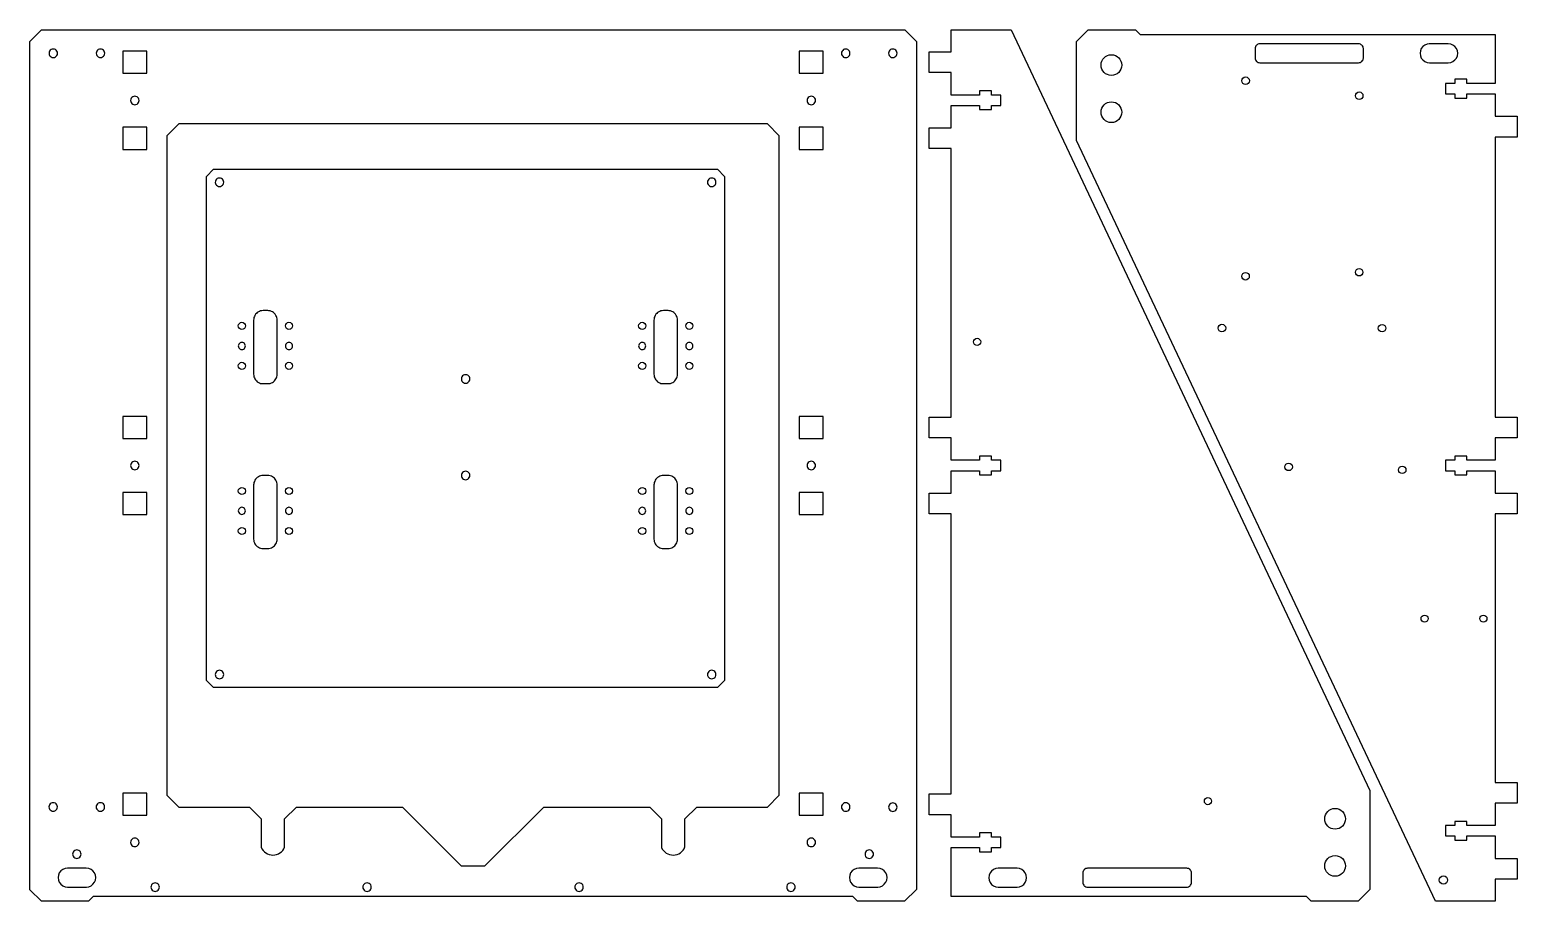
# Model space of a CAD drawing. Extents: x 0 to 632, y 0 to 370.
import ezdxf

# ---------------------------------------------------------------- set-up
doc = ezdxf.new("R2010")
doc.units = 0
doc.layers.get('0').update_dxf_attribs({"linetype": 'continuous'})

msp = doc.modelspace()

# ---------------------------------------------------------------- linework, layer by layer
at = {"color": 0}
for points in [[(371.534838, 369.999994), (376.499966, 365.000004), (376.499966, 5.000018), (371.499968, 0), (351.499969, 0), (349.49997, 1.999996), (27.000003, 1.999996), (25.000007, 0), (5.000019, 0), (0, 4.808248), (0, 365.000004), (4.965475, 369.999994)], [(8.445472, 360.913257), (8.265725, 360.479114), (8.204454, 360.013222), (8.265866, 359.547358), (8.445754, 359.113243), (8.731843, 358.740513), (9.104687, 358.454509), (9.538829, 358.274761), (10.004722, 358.213491), (10.470586, 358.274874), (10.904672, 358.454763), (11.277431, 358.740879), (11.563435, 359.113695), (11.743182, 359.547866), (11.804453, 360.01373), (11.743069, 360.479594), (11.563181, 360.913708), (11.277064, 361.286467), (10.90422, 361.572443), (10.470078, 361.752219), (10.004214, 361.813489), (9.538321, 361.752078), (9.104235, 361.572189), (8.731476, 361.286101)], [(29.122681, 361.572189), (28.749922, 361.286101), (28.463918, 360.913257), (28.28417, 360.479114), (28.2229, 360.013222), (28.284311, 359.547358), (28.464172, 359.113243), (28.750289, 358.740513), (29.123132, 358.454509), (29.557275, 358.274761), (30.023167, 358.213491), (30.489031, 358.274874), (30.923117, 358.454763), (31.295877, 358.740879), (31.581881, 359.113695), (31.761628, 359.547866), (31.822898, 360.01373), (31.761487, 360.479594), (31.581627, 360.913708), (31.29551, 361.286467), (30.922666, 361.572443), (30.488523, 361.752219), (30.022631, 361.813489), (29.556767, 361.752078)], [(39.550013, 351.515437), (49.700012, 351.515437), (49.700012, 360.913839), (39.550013, 360.913839)], [(336.949972, 351.515437), (336.949972, 360.913839), (326.799973, 360.913839), (326.799973, 351.515437)], [(346.502982, 361.790347), (346.037115, 361.728964), (345.603015, 361.549075), (345.230264, 361.262958), (344.944266, 360.890143), (344.764507, 360.455972), (344.703239, 359.990108), (344.76464, 359.524244), (344.944523, 359.090129), (345.230628, 358.717399), (345.603461, 358.431395), (346.037614, 358.251619), (346.503496, 358.190349), (346.969363, 358.25176), (347.403463, 358.431649), (347.776213, 358.717737), (348.062214, 359.090581), (348.241973, 359.524723), (348.303238, 359.990616), (348.241838, 360.45648), (348.061955, 360.890594), (347.775849, 361.263325), (347.403017, 361.549329), (346.968863, 361.729105)], [(368.216166, 360.4895), (368.036283, 360.923586), (367.750175, 361.296345), (367.377343, 361.582349), (366.943192, 361.762097), (366.477308, 361.823367), (366.011443, 361.761984), (365.577343, 361.582095), (365.204593, 361.295978), (364.918591, 360.923163), (364.738833, 360.488992), (364.677565, 360.023128), (364.738965, 359.557264), (364.918848, 359.123149), (365.204957, 358.75039), (365.577789, 358.464415), (366.01194, 358.284639), (366.477824, 358.223369), (366.943688, 358.28478), (367.377788, 358.464669), (367.750542, 358.750757), (368.03654, 359.123601), (368.216299, 359.557743), (368.277566, 360.023636)], [(44.649983, 341.795044), (44.184119, 341.733632), (43.750005, 341.553744), (43.377245, 341.267655), (43.09127, 340.894811), (42.911494, 340.460669), (42.850224, 339.994776), (42.911635, 339.528912), (43.091524, 339.094798), (43.377612, 338.722067), (43.750456, 338.436063), (44.184599, 338.256287), (44.650491, 338.195045), (45.116355, 338.256429), (45.550441, 338.436317), (45.9232, 338.722434), (46.209204, 339.095249), (46.388952, 339.52942), (46.450222, 339.995284), (46.388839, 340.461149), (46.20895, 340.895263), (45.922833, 341.267994), (45.550018, 341.553998), (45.115847, 341.733773)], [(331.898682, 338.188469), (332.364148, 338.252816), (332.7971, 338.435442), (333.16803, 338.723901), (333.45166, 339.098551), (333.628664, 339.533823), (333.686977, 340.000082), (333.622625, 340.465551), (333.439996, 340.898508), (333.151531, 341.269433), (332.776892, 341.553066), (332.34161, 341.730076), (331.87535, 341.788383), (331.409881, 341.724037), (330.97693, 341.541411), (330.606, 341.252923), (330.322369, 340.878301), (330.145365, 340.443002), (330.087052, 339.976742), (330.151404, 339.511273), (330.334036, 339.078344), (330.622498, 338.707391), (330.997137, 338.423786), (331.43242, 338.246777)], [(49.700012, 319.2212), (49.700012, 328.619601), (39.550013, 328.619601), (39.550013, 319.2212)], [(326.799973, 328.619601), (326.799973, 319.2212), (336.949972, 319.2212), (336.949972, 328.619601)], [(49.700012, 196.450017), (49.700012, 205.848733), (39.550013, 205.850024), (39.550013, 196.450017)], [(326.799973, 205.850024), (326.799973, 196.450017), (336.949972, 196.450017), (336.949972, 205.848733)], [(46.450222, 184.997118), (46.388839, 185.462983), (46.20895, 185.897097), (45.922833, 186.269828), (45.550018, 186.555832), (45.115847, 186.735607), (44.649983, 186.796849), (44.184119, 186.735466), (43.750005, 186.555578), (43.377245, 186.269461), (43.09127, 185.896645), (42.911494, 185.462475), (42.850224, 184.99661), (42.911635, 184.530746), (43.091524, 184.096632), (43.377612, 183.723901), (43.750456, 183.437897), (44.184599, 183.258121), (44.650491, 183.196851), (45.116355, 183.258263), (45.550441, 183.438151), (45.9232, 183.72424), (46.209204, 184.097083), (46.388952, 184.531226)], [(330.135515, 185.465353), (330.074248, 184.999461), (330.135648, 184.533597), (330.315531, 184.099511), (330.601639, 183.726751), (330.974472, 183.440747), (331.408623, 183.261), (331.874507, 183.19973), (332.340371, 183.261113), (332.774471, 183.441001), (333.147222, 183.727118), (333.433223, 184.099934), (333.612981, 184.534105), (333.674249, 184.999969), (333.612849, 185.465861), (333.432966, 185.899947), (333.146858, 186.272706), (332.774025, 186.55871), (332.339874, 186.738458), (331.87399, 186.799728), (331.408126, 186.738317), (330.974026, 186.558428), (330.601275, 186.272339), (330.315274, 185.899496)], [(49.700012, 164.14987), (49.700012, 173.55452), (39.550013, 173.55452), (39.550013, 164.156203)], [(336.949972, 173.55452), (326.799973, 173.55452), (326.799973, 164.156203), (336.949972, 164.14987)], [(39.550013, 45.8773), (39.550013, 36.478898), (49.700012, 36.478898), (49.700012, 45.8773)], [(336.949972, 36.478898), (336.949972, 45.8773), (326.799973, 45.8773), (326.799973, 36.478898)], [(11.707622, 39.555053), (11.768893, 40.020946), (11.707509, 40.48681), (11.527621, 40.920924), (11.241504, 41.293655), (10.868689, 41.579659), (10.434518, 41.759435), (9.968654, 41.820677), (9.502789, 41.759293), (9.068675, 41.579405), (8.695916, 41.293288), (8.40994, 40.920473), (8.230165, 40.486302), (8.168894, 40.020438), (8.230306, 39.554573), (8.410194, 39.120459), (8.696283, 38.747728), (9.069127, 38.461724), (9.503269, 38.281949), (9.969162, 38.220678), (10.435026, 38.28209), (10.869112, 38.461978), (11.241871, 38.748067), (11.527875, 39.120911)], [(31.721468, 39.555053), (31.782738, 40.020946), (31.721327, 40.48681), (31.541466, 40.920924), (31.255349, 41.293655), (30.882506, 41.579659), (30.448363, 41.759435), (29.982471, 41.820677), (29.516607, 41.759293), (29.082521, 41.579405), (28.709761, 41.293288), (28.423757, 40.920473), (28.24401, 40.486302), (28.18274, 40.020438), (28.244151, 39.554573), (28.424011, 39.120459), (28.710128, 38.747728), (29.082972, 38.461724), (29.517115, 38.281949), (29.983007, 38.220678), (30.448871, 38.28209), (30.882957, 38.461978), (31.255716, 38.748067), (31.54172, 39.120911)], [(346.513915, 41.791043), (346.048048, 41.729632), (345.613948, 41.549743), (345.241197, 41.263655), (344.955196, 40.890811), (344.775438, 40.456669), (344.714173, 39.990776), (344.775573, 39.524912), (344.955456, 39.090826), (345.241561, 38.718067), (345.614394, 38.432063), (346.048548, 38.252315), (346.514429, 38.191045), (346.980296, 38.252428), (347.414396, 38.432317), (347.787147, 38.718434), (348.073145, 39.091249), (348.252904, 39.52542), (348.314171, 39.991284), (348.252771, 40.457148), (348.072888, 40.891263), (347.786783, 41.264022), (347.41395, 41.549997), (346.979796, 41.729773)], [(365.220041, 41.218838), (364.93404, 40.846022), (364.754282, 40.41188), (364.693017, 39.945987), (364.754417, 39.480123), (364.9343, 39.046009), (365.220406, 38.673278), (365.593238, 38.387274), (366.027389, 38.207499), (366.493273, 38.146228), (366.95914, 38.20764), (367.393237, 38.387528), (367.765991, 38.673645), (368.051989, 39.046461), (368.231748, 39.480603), (368.293015, 39.946495), (368.231615, 40.41236), (368.051732, 40.846474), (367.765627, 41.219205), (367.392791, 41.505209), (366.95864, 41.684984), (366.492759, 41.746255), (366.026892, 41.684843), (365.592792, 41.504955)], [(44.607932, 26.810293), (44.142068, 26.748909), (43.707953, 26.569021), (43.335194, 26.282904), (43.049219, 25.910089), (42.869443, 25.475918), (42.808173, 25.010054), (42.869584, 24.544189), (43.049473, 24.110075), (43.335561, 23.737344), (43.708405, 23.45134), (44.142547, 23.271565), (44.60844, 23.210294), (45.074304, 23.271706), (45.508418, 23.451594), (45.881149, 23.737683), (46.167153, 24.110527), (46.346929, 24.544669), (46.408171, 25.010562), (46.346788, 25.476426), (46.166899, 25.91054), (45.880782, 26.283271), (45.507967, 26.569275), (45.073796, 26.749051)], [(330.075693, 25.000007), (330.137003, 24.534312), (330.31675, 24.100367), (330.602689, 23.727721), (330.975333, 23.441773), (331.409283, 23.262026), (331.874972, 23.200727), (332.340659, 23.262026), (332.774609, 23.441773), (333.147253, 23.727721), (333.433192, 24.100367), (333.612939, 24.534312), (333.674249, 25.000007), (333.612939, 25.465701), (333.433192, 25.899646), (333.147253, 26.272293), (332.774609, 26.558212), (332.340659, 26.737959), (331.874972, 26.799286), (331.409283, 26.737959), (330.975333, 26.558212), (330.602689, 26.272293), (330.31675, 25.899646), (330.137003, 25.465701)], [(18.702839, 21.279443), (18.416863, 20.906627), (18.237087, 20.472485), (18.175817, 20.006592), (18.237229, 19.540728), (18.417117, 19.106614), (18.703206, 18.733883), (19.076049, 18.447879), (19.510192, 18.268103), (19.976084, 18.206833), (20.441949, 18.268245), (20.876035, 18.448133), (21.248794, 18.734222), (21.534798, 19.107065), (21.714545, 19.541208), (21.775815, 20.0071), (21.714432, 20.472965), (21.534544, 20.907079), (21.248427, 21.27981), (20.875611, 21.565814), (20.441441, 21.745589), (19.975576, 21.806831), (19.509712, 21.745448), (19.075598, 21.56556)], [(355.603816, 18.408424), (356.037967, 18.228677), (356.503851, 18.167407), (356.969718, 18.22879), (357.403818, 18.408678), (357.776569, 18.694795), (358.062567, 19.067611), (358.242326, 19.501781), (358.303593, 19.967646), (358.242193, 20.43351), (358.06231, 20.867624), (357.776205, 21.240383), (357.403369, 21.526359), (356.969218, 21.706135), (356.503337, 21.767405), (356.03747, 21.705993), (355.60337, 21.526105), (355.230619, 21.240016), (354.944618, 20.867173), (354.76486, 20.43303), (354.703595, 19.967138), (354.764995, 19.501273), (354.944878, 19.067187), (355.230983, 18.694428)], [(14.026473, 13.500919), (13.198038, 12.865241), (12.562389, 12.036834), (12.162762, 11.072114), (12.026477, 10.036838), (12.162762, 9.001563), (12.562389, 8.036814), (13.198038, 7.208407), (14.026473, 6.57273), (14.991193, 6.173131), (16.026469, 6.036818), (24.089304, 6.036818), (25.057721, 6.173131), (26.022441, 6.57273), (26.850877, 7.208407), (27.486554, 8.036814), (27.886152, 9.001563), (28.022437, 10.036838), (27.886152, 11.072114), (27.486554, 12.036834), (26.850877, 12.865241), (26.022441, 13.500919), (25.057721, 13.900517), (24.022445, 14.03683), (16.026469, 14.03683), (14.991193, 13.900517)], [(351.028683, 6.173131), (352.063959, 6.036818), (360.126788, 6.036818), (361.095206, 6.173131), (362.059929, 6.57273), (362.888355, 7.208407), (363.52403, 8.036814), (363.923631, 9.001563), (364.059928, 10.036838), (363.923631, 11.072114), (363.52403, 12.036834), (362.888355, 12.865241), (362.059929, 13.500919), (361.095206, 13.900517), (360.059927, 14.03683), (352.063959, 14.03683), (351.028683, 13.900517), (350.06396, 13.500919), (349.235534, 12.865241), (348.599859, 12.036834), (348.200258, 11.072114), (348.063959, 10.036838), (348.200258, 9.001563), (348.599859, 8.036814), (349.235534, 7.208407), (350.06396, 6.57273)], [(51.977206, 4.727222), (52.349993, 4.441162), (52.784107, 4.26133), (53.25, 4.200003), (53.715864, 4.26133), (54.149978, 4.441162), (54.522794, 4.727222), (54.808826, 5.10001), (54.988658, 5.534124), (55.049985, 6.000016), (54.988658, 6.465881), (54.808826, 6.899995), (54.522794, 7.27281), (54.149978, 7.558843), (53.715864, 7.738675), (53.25, 7.800001), (52.784107, 7.738675), (52.349993, 7.558843), (51.977206, 7.27281), (51.691145, 6.899995), (51.511313, 6.465881), (51.449986, 6.000016), (51.511313, 5.534124), (51.691145, 5.10001)], [(141.511319, 6.465881), (141.449984, 6.000016), (141.511319, 5.534124), (141.69114, 5.10001), (141.977192, 4.727222), (142.349985, 4.441162), (142.784111, 4.26133), (143.249986, 4.200003), (143.715859, 4.26133), (144.149984, 4.441162), (144.522777, 4.727222), (144.808829, 5.10001), (144.98865, 5.534124), (145.049985, 6.000016), (144.98865, 6.465881), (144.808829, 6.899995), (144.522777, 7.27281), (144.149984, 7.558843), (143.715859, 7.738675), (143.249986, 7.800001), (142.784111, 7.738675), (142.349985, 7.558843), (141.977192, 7.27281), (141.69114, 6.899995)], [(234.149977, 4.441162), (234.52277, 4.727222), (234.808824, 5.10001), (234.988645, 5.534124), (235.049978, 6.000016), (234.988645, 6.465881), (234.808824, 6.899995), (234.52277, 7.27281), (234.149977, 7.558843), (233.715851, 7.738675), (233.249978, 7.800001), (232.784103, 7.738675), (232.349977, 7.558843), (231.977187, 7.27281), (231.691132, 6.899995), (231.511312, 6.465881), (231.449979, 6.000016), (231.511312, 5.534124), (231.691132, 5.10001), (231.977187, 4.727222), (232.349977, 4.441162), (232.784103, 4.26133), (233.249978, 4.200003), (233.715851, 4.26133)], [(324.149972, 4.441162), (324.522764, 4.727222), (324.808819, 5.10001), (324.98864, 5.534124), (325.049973, 6.000016), (324.98864, 6.465881), (324.808819, 6.899995), (324.522764, 7.27281), (324.149972, 7.558843), (323.715846, 7.738675), (323.249973, 7.800001), (322.784098, 7.738675), (322.349972, 7.558843), (321.977179, 7.27281), (321.691127, 6.899995), (321.511307, 6.465881), (321.449971, 6.000016), (321.511307, 5.534124), (321.691127, 5.10001), (321.977179, 4.727222), (322.349972, 4.441162), (322.784098, 4.26133), (323.249973, 4.200003), (323.715846, 4.26133)]]:
    msp.add_lwpolyline(points, close=True, dxfattribs=at)
msp.add_lwpolyline([(268.249976, 35.000015), (268.249976, 22.88831, 0.6722578177), (278.249973, 23.035359), (278.249973, 35.000015), (283.249977, 40.000005), (313.249974, 40.000005), (318.249972, 44.999995), (318.249972, 324.999999), (313.249974, 330.000017), (63.24998, 330.000017), (58.24999, 324.999999), (58.24999, 44.999995), (63.24998, 40.000005), (93.249976, 40.000005), (98.249994, 35.000015), (98.249994, 22.948187, 0.6720791182), (108.249974, 22.972617), (108.249974, 35.000015), (113.249993, 40.000005), (158.249984, 40.000005), (183.249982, 14.999998), (193.249982, 14.999998), (218.24998, 40.000005), (263.249975, 40.000005)], format="xyb", close=True, dxfattribs=at)
at = {"layer": '0001', "color": 0}
msp.add_lwpolyline([(522.316438, 356), (564.316439, 356, 0.4142135624), (566.316439, 358), (566.316439, 362, 0.4142135624), (564.316439, 364), (522.316438, 364, 0.4142135624), (520.316438, 362), (520.316438, 358, 0.4142135624)], format="xyb", close=True, dxfattribs=at)
at = {"layer": '0002', "color": 0}
msp.add_lwpolyline([(594.316005, 363.999984), (593.347587, 363.863699), (592.382867, 363.4641), (591.554432, 362.828423), (590.918783, 361.999988), (590.519156, 361.035267), (590.382871, 359.999992), (590.519156, 358.964716), (590.918783, 357.999996), (591.554432, 357.171561), (592.382867, 356.535883), (593.347587, 356.136285), (594.382863, 356), (602.37884, 356), (603.414115, 356.136285), (604.378864, 356.535883), (605.207271, 357.171561), (605.842948, 357.999996), (606.242547, 358.964716), (606.37886, 359.999992), (606.242547, 361.035267), (605.842948, 361.999988), (605.207271, 362.828423), (604.378864, 363.4641), (603.414115, 363.863699), (602.378811, 363.999984)], close=True, dxfattribs=at)
at = {"layer": '0003', "color": 0}
msp.add_lwpolyline([(444.515748, 323.000009), (444.515748, 364.999982), (449.51575, 370), (469.515746, 370), (471.515748, 368.000004), (622.315751, 368.000004), (622.315751, 347.20556), (610.315719, 347.20556), (610.315719, 349.005545), (605.215737, 349.005545), (605.215737, 347.20556), (601.215745, 347.20556), (601.215745, 342.805546), (605.215737, 342.805546), (605.215737, 341.005561), (610.315719, 341.005561), (610.315719, 342.805546), (622.315751, 342.805546), (622.315751, 333.250066), (631.665768, 333.250066), (631.665768, 324.450067), (622.315751, 324.450067), (622.315751, 205.550014), (631.665768, 205.550014), (631.665768, 196.750015), (622.315751, 196.750015), (622.315751, 187.20001), (610.315719, 187.20001), (610.315719, 188.999995), (605.215737, 188.999995), (605.215737, 187.20001), (601.215745, 187.20001), (601.215745, 182.799996), (605.215737, 182.799996), (605.215737, 181.000011), (610.315719, 181.000011), (610.315719, 182.799996), (622.315751, 182.799996), (622.315751, 173.249991), (631.665768, 173.249991), (631.665768, 164.449992), (622.315751, 164.449992), (622.315751, 50.457219), (631.665768, 50.457219), (631.665768, 41.65722), (622.315751, 41.65722), (622.315751, 32.115032), (610.315719, 32.115032), (610.315719, 33.915017), (605.215737, 33.915017), (605.215737, 32.115032), (601.215745, 32.115032), (601.215745, 27.715019), (605.215737, 27.715019), (605.215737, 25.915033), (610.315719, 25.915033), (610.315719, 27.715019), (622.315751, 27.715019), (622.315751, 18.157224), (631.665768, 18.157224), (631.665768, 9.357225), (622.315751, 9.357225), (622.315751, 0.000006), (596.915751, 0.000006)], close=True, dxfattribs=at)
at = {"layer": '0004', "color": 0}
msp.add_circle((592.31644, 120), 1.5, dxfattribs=at)
at = {"layer": '0005', "color": 0}
msp.add_circle((617.31644, 119.999996), 1.5, dxfattribs=at)
at = {"layer": '0006', "color": 0}
msp.add_circle((600.31644, 8.999995), 1.75, dxfattribs=at)
at = {"layer": '0007', "color": 0}
msp.add_circle((534.573363, 184.407256), 1.5875, dxfattribs=at)
at = {"layer": '0008', "color": 0}
msp.add_circle((582.833363, 183.137256), 1.5875, dxfattribs=at)
at = {"layer": '0009', "color": 0}
msp.add_circle((459.316443, 335.000001), 4.4, dxfattribs=at)
at = {"layer": '0010', "color": 0}
msp.add_circle((459.316443, 355), 4.4, dxfattribs=at)
at = {"layer": '0011', "color": 0}
msp.add_circle((564.543778, 267.054676), 1.6, dxfattribs=at)
at = {"layer": '0012', "color": 0}
msp.add_circle((506.265936, 243.334012), 1.6, dxfattribs=at)
at = {"layer": '0013', "color": 0}
msp.add_circle((564.556051, 341.980521), 1.6, dxfattribs=at)
at = {"layer": '0014', "color": 0}
msp.add_circle((574.234961, 243.304924), 1.6, dxfattribs=at)
at = {"layer": '0015', "color": 0}
msp.add_circle((516.279787, 265.326027), 1.6, dxfattribs=at)
at = {"layer": '0016', "color": 0}
msp.add_circle((516.301248, 348.35789), 1.6, dxfattribs=at)
at = {"layer": '0017', "color": 0}
msp.add_lwpolyline([(447.218131, 12.000007), (447.218131, 8.000023, 0.4142135624), (449.218131, 6.000023), (491.307954, 6.000023, 0.4142135624), (493.307954, 8.000023), (493.307954, 12.000007, 0.4142135624), (491.307954, 14.000007), (449.218131, 14.000007, 0.4142135624)], format="xyb", close=True, dxfattribs=at)
at = {"layer": '0018', "color": 0}
msp.add_lwpolyline([(410.223272, 13.863722), (409.258549, 13.464123), (408.430122, 12.828446), (407.794447, 12.000011), (407.394846, 11.035291), (407.258547, 10.000015), (407.394846, 8.964739), (407.794447, 8.000019), (408.430122, 7.171584), (409.258549, 6.535906), (410.223272, 6.136308), (411.258547, 6.000023), (419.321377, 6.000023), (420.289793, 6.136308), (421.254516, 6.535906), (422.082943, 7.171584), (422.718617, 8.000019), (423.118218, 8.964739), (423.254515, 10.000015), (423.118218, 11.035291), (422.718617, 12.000011), (422.082943, 12.828446), (421.254516, 13.464123), (420.289793, 13.863722), (419.254518, 14.000007), (411.258547, 14.000007)], close=True, dxfattribs=at)
at = {"layer": '0019', "color": 0}
msp.add_lwpolyline([(569.12164, 5.000025), (564.12165, 0.000007), (544.121637, 0.000007), (542.121638, 2.000031), (391.32165, 2.000031), (391.32165, 22.794446), (403.321649, 22.794446), (403.321649, 20.994461), (408.42165, 20.994461), (408.42165, 22.794446), (412.42165, 22.794446), (412.42165, 27.19446), (408.42165, 27.19446), (408.42165, 28.994445), (403.321649, 28.994445), (403.321649, 27.19446), (391.32165, 27.19446), (391.32165, 36.749968), (381.97165, 36.749968), (381.97165, 45.549968), (391.32165, 45.549968), (391.32165, 164.449992), (381.97165, 164.449992), (381.97165, 173.249992), (391.32165, 173.249992), (391.32165, 182.800025), (403.321649, 182.800025), (403.321649, 181.00004), (408.42165, 181.00004), (408.42165, 182.800025), (412.42165, 182.800025), (412.42165, 187.200039), (408.42165, 187.200039), (408.42165, 189.000024), (403.321649, 189.000024), (403.321649, 187.200039), (391.32165, 187.200039), (391.32165, 196.750015), (381.97165, 196.750015), (381.97165, 205.550015), (391.32165, 205.550015), (391.32165, 319.542787), (381.97165, 319.542787), (381.97165, 328.342787), (391.32165, 328.342787), (391.32165, 337.884974), (403.321649, 337.884974), (403.321649, 336.084989), (408.42165, 336.084989), (408.42165, 337.884974), (412.42165, 337.884974), (412.42165, 342.284988), (408.42165, 342.284988), (408.42165, 344.084973), (403.321649, 344.084973), (403.321649, 342.284988), (391.32165, 342.284988), (391.32165, 351.842782), (381.97165, 351.842782), (381.97165, 360.642781), (391.32165, 360.642781), (391.32165, 370), (416.72165, 370), (569.12164, 47.000025)], close=True, dxfattribs=at)
at = {"layer": '0020', "color": 0}
msp.add_circle((402.307952, 237.500004), 1.5, dxfattribs=at)
at = {"layer": '0021', "color": 0}
msp.add_circle((500.307952, 42.5), 1.5, dxfattribs=at)
at = {"layer": '0022', "color": 0}
msp.add_circle((554.307948, 34.999999), 4.4, dxfattribs=at)
at = {"layer": '0023', "color": 0}
msp.add_circle((554.307948, 15), 4.4, dxfattribs=at)
at = {"layer": '0024', "color": 0}
msp.add_lwpolyline([(260.822809, 234.448855), (261.133479, 234.687219), (261.371844, 234.99789), (261.521704, 235.359642), (261.572815, 235.747895), (261.521704, 236.13612), (261.371844, 236.497873), (261.133479, 236.808543), (260.822809, 237.046908), (260.461029, 237.196768), (260.072804, 237.247878), (259.684579, 237.196768), (259.322798, 237.046908), (259.012156, 236.808543), (258.773763, 236.497873), (258.623931, 236.13612), (258.572793, 235.747895), (258.623931, 235.359642), (258.773763, 234.99789), (259.012156, 234.687219), (259.322798, 234.448855), (259.684579, 234.298995), (260.072804, 234.247884), (260.461029, 234.298995)], close=True, dxfattribs=at)
at = {"layer": '0025', "color": 0}
msp.add_lwpolyline([(260.072804, 164.247855), (260.461029, 164.298965), (260.822809, 164.448825), (261.133479, 164.68719), (261.371844, 164.99786), (261.521704, 165.359641), (261.572815, 165.747866), (261.521704, 166.136091), (261.371844, 166.497871), (261.133479, 166.808513), (260.822809, 167.046907), (260.461029, 167.196767), (260.072804, 167.247877), (259.684579, 167.196767), (259.322798, 167.046907), (259.012156, 166.808513), (258.773763, 166.497871), (258.623931, 166.136091), (258.572793, 165.747866), (258.623931, 165.359641), (258.773763, 164.99786), (259.012156, 164.68719), (259.322798, 164.448825), (259.684579, 164.298965)], close=True, dxfattribs=at)
at = {"layer": '0026', "color": 0}
msp.add_lwpolyline([(267.542069, 220.052332), (268.037538, 219.884156), (268.550703, 219.782076), (269.072814, 219.747843), (271.07281, 219.747843), (271.594921, 219.782076), (272.108086, 219.884156), (272.603527, 220.052332), (273.072806, 220.283754), (273.507851, 220.574443), (273.901241, 220.919432), (274.246229, 221.312821), (274.536918, 221.747867), (274.768312, 222.217118), (274.936517, 222.712587), (275.038597, 223.225752), (275.072802, 223.747863), (275.072802, 246.747873), (275.038597, 247.269984), (274.936517, 247.783149), (274.768312, 248.278618), (274.536918, 248.747869), (274.246229, 249.182915), (273.901241, 249.576304), (273.507851, 249.921293), (273.072806, 250.211982), (272.603527, 250.443404), (272.108086, 250.61158), (271.594921, 250.71366), (271.07281, 250.747893), (269.072814, 250.747893), (268.550703, 250.71366), (268.037538, 250.61158), (267.542069, 250.443404), (267.072818, 250.211982), (266.637772, 249.921293), (266.244383, 249.576304), (265.899394, 249.182915), (265.608705, 248.747869), (265.377283, 248.278618), (265.209107, 247.783149), (265.107027, 247.269984), (265.072794, 246.747873), (265.072794, 223.747863), (265.107027, 223.225752), (265.209107, 222.712587), (265.377283, 222.217118), (265.608705, 221.747867), (265.899394, 221.312821), (266.244383, 220.919432), (266.637772, 220.574443), (267.072818, 220.283754)], close=True, dxfattribs=at)
at = {"layer": '0027', "color": 0}
msp.add_lwpolyline([(279.012144, 166.808513), (278.773779, 166.497871), (278.623919, 166.136091), (278.572809, 165.747866), (278.623919, 165.359641), (278.773779, 164.99786), (279.012144, 164.68719), (279.322815, 164.448825), (279.684567, 164.298965), (280.072792, 164.247855), (280.461045, 164.298965), (280.822797, 164.448825), (281.133468, 164.68719), (281.371833, 164.99786), (281.521693, 165.359641), (281.572803, 165.747866), (281.521693, 166.136091), (281.371833, 166.497871), (281.133468, 166.808513), (280.822797, 167.046907), (280.461045, 167.196767), (280.072792, 167.247877), (279.684567, 167.196767), (279.322815, 167.046907)], close=True, dxfattribs=at)
at = {"layer": '0028', "color": 0}
msp.add_lwpolyline([(271.594921, 149.775048), (272.108086, 149.877127), (272.603527, 150.045304), (273.072806, 150.276726), (273.507851, 150.567415), (273.901241, 150.912403), (274.246229, 151.305793), (274.536918, 151.740838), (274.768312, 152.210089), (274.936517, 152.705559), (275.038597, 153.218723), (275.072802, 153.740834), (275.072802, 176.740817), (275.038597, 177.262928), (274.936517, 177.776092), (274.768312, 178.271562), (274.536918, 178.740813), (274.246229, 179.175886), (273.901241, 179.569248), (273.507851, 179.914236), (273.072806, 180.204925), (272.603527, 180.436347), (272.108086, 180.604523), (271.594921, 180.706603), (271.07281, 180.740837), (269.072814, 180.740837), (268.550703, 180.706603), (268.037538, 180.604523), (267.542069, 180.436347), (267.072818, 180.204925), (266.637772, 179.914236), (266.244383, 179.569248), (265.899394, 179.175886), (265.608705, 178.740813), (265.377283, 178.271562), (265.209107, 177.776092), (265.107027, 177.262928), (265.072794, 176.740817), (265.072794, 153.740834), (265.107027, 153.218723), (265.209107, 152.705559), (265.377283, 152.210089), (265.608705, 151.740838), (265.899394, 151.305793), (266.244383, 150.912403), (266.637772, 150.567415), (267.072818, 150.276726), (267.542069, 150.045304), (268.037538, 149.877127), (268.550703, 149.775048), (269.072814, 149.740842), (271.07281, 149.740842)], close=True, dxfattribs=at)
at = {"layer": '0029', "color": 0}
msp.add_lwpolyline([(281.572803, 235.747895), (281.521693, 236.13612), (281.371833, 236.497873), (281.133468, 236.808543), (280.822797, 237.046908), (280.461045, 237.196768), (280.072792, 237.247878), (279.684567, 237.196768), (279.322815, 237.046908), (279.012144, 236.808543), (278.773779, 236.497873), (278.623919, 236.13612), (278.572809, 235.747895), (278.623919, 235.359642), (278.773779, 234.99789), (279.012144, 234.687219), (279.322815, 234.448855), (279.684567, 234.298995), (280.072792, 234.247884), (280.461045, 234.298995), (280.822797, 234.448855), (281.133468, 234.687219), (281.371833, 234.99789), (281.521693, 235.359642)], close=True, dxfattribs=at)
at = {"layer": '0030', "color": 0}
msp.add_lwpolyline([(183.371089, 180.296026), (183.550848, 179.861884), (183.836849, 179.48904), (184.2096, 179.202951), (184.6437, 179.023063), (185.072807, 178.966449), (185.109564, 178.961651), (185.575448, 179.022922), (186.009599, 179.202697), (186.382431, 179.488701), (186.66854, 179.861432), (186.848422, 180.295547), (186.909823, 180.761411), (186.848555, 181.227275), (186.668797, 181.661446), (186.382795, 182.034261), (186.010045, 182.320378), (185.575945, 182.500267), (185.11008, 182.561565), (185.072807, 182.556767), (184.644196, 182.500408), (184.210045, 182.320632), (183.837213, 182.034628), (183.551105, 181.661897), (183.371222, 181.227783), (183.309821, 180.761919)], close=True, dxfattribs=at)
at = {"layer": '0031', "color": 0}
msp.add_lwpolyline([(82.301102, 96.703356), (82.12127, 97.137499), (81.83521, 97.510286), (81.462423, 97.796347), (81.028308, 97.97615), (80.562444, 98.037477), (80.096552, 97.97615), (79.662438, 97.796347), (79.28965, 97.510286), (79.00359, 97.137499), (78.823758, 96.703356), (78.762431, 96.237492), (78.823758, 95.7716), (78.920927, 95.537045), (79.00359, 95.337485), (79.28965, 94.964698), (79.662438, 94.678638), (80.096552, 94.497874), (80.143175, 94.497874), (80.562444, 94.437479), (81.028308, 94.498834), (81.462423, 94.678638), (81.83521, 94.964698), (82.12127, 95.337485), (82.301102, 95.7716), (82.362429, 96.237492)], close=True, dxfattribs=at)
at = {"layer": '0032', "color": 0}
msp.add_lwpolyline([(288.024336, 97.137499), (287.844515, 96.703356), (287.78318, 96.237492), (287.844515, 95.7716), (288.024336, 95.337485), (288.310388, 94.964698), (288.683181, 94.678638), (289.117306, 94.498834), (289.583179, 94.437479), (290.049054, 94.498834), (290.48318, 94.678638), (290.855973, 94.964698), (291.142025, 95.337485), (291.321845, 95.7716), (291.383181, 96.237492), (291.321845, 96.703356), (291.142025, 97.137499), (290.855973, 97.510286), (290.48318, 97.796347), (290.049054, 97.97615), (289.583179, 98.037477), (289.117306, 97.97615), (288.683181, 97.796347), (288.310388, 97.510286)], close=True, dxfattribs=at)
at = {"layer": '0033', "color": 0}
msp.add_lwpolyline([(91.371838, 166.497871), (91.133473, 166.808513), (90.822802, 167.046907), (90.46105, 167.196767), (90.072825, 167.247877), (89.684572, 167.196767), (89.32282, 167.046907), (89.012149, 166.808513), (88.773784, 166.497871), (88.623924, 166.136091), (88.572814, 165.747866), (88.623924, 165.359641), (88.773784, 164.99786), (89.012149, 164.68719), (89.32282, 164.448825), (89.684572, 164.298965), (90.072825, 164.247855), (90.46105, 164.298965), (90.822802, 164.448825), (91.133473, 164.68719), (91.371838, 164.99786), (91.521698, 165.359641), (91.572808, 165.747866), (91.521698, 166.136091)], close=True, dxfattribs=at)
at = {"layer": '0034', "color": 0}
msp.add_lwpolyline([(287.844515, 304.792377), (288.024336, 304.358262), (288.310388, 303.985475), (288.683181, 303.699415), (289.117306, 303.519583), (289.583179, 303.458256), (290.049054, 303.519583), (290.48318, 303.699415), (290.855973, 303.985475), (291.142025, 304.358262), (291.321845, 304.792377), (291.383181, 305.258269), (291.321845, 305.724133), (291.142025, 306.158247), (290.855973, 306.531063), (290.48318, 306.817095), (290.049054, 306.996927), (289.583179, 307.058254), (289.117306, 306.996927), (288.683181, 306.817095), (288.310388, 306.531063), (288.024336, 306.158247), (287.844515, 305.724133), (287.78318, 305.258269)], close=True, dxfattribs=at)
at = {"layer": '0035', "color": 0}
msp.add_lwpolyline([(81.820901, 306.524431), (81.444953, 306.806314), (81.008835, 306.981264), (80.542294, 307.03737), (80.077135, 306.97085), (79.645053, 306.786192), (79.275483, 306.495983), (78.993627, 306.120006), (78.818678, 305.683888), (78.762544, 305.217375), (78.829092, 304.752216), (79.01375, 304.320106), (79.303959, 303.950536), (79.679907, 303.668681), (80.116025, 303.493731), (80.582567, 303.437597), (81.047725, 303.504145), (81.479808, 303.688803), (81.849378, 303.979012), (82.131233, 304.354989), (82.306211, 304.791107), (82.362316, 305.25762), (82.295768, 305.722779), (82.11111, 306.154861)], close=True, dxfattribs=at)
at = {"layer": '0036', "color": 0}
msp.add_lwpolyline([(108.572802, 235.747895), (108.623913, 235.359642), (108.773773, 234.99789), (109.012138, 234.687219), (109.322808, 234.448855), (109.684588, 234.298995), (110.072813, 234.247884), (110.461038, 234.298995), (110.822819, 234.448855), (111.133461, 234.687219), (111.371854, 234.99789), (111.521686, 235.359642), (111.572824, 235.747895), (111.521686, 236.13612), (111.371854, 236.497873), (111.133461, 236.808543), (110.822819, 237.046908), (110.461038, 237.196768), (110.072813, 237.247878), (109.684588, 237.196768), (109.322808, 237.046908), (109.012138, 236.808543), (108.773773, 236.497873), (108.623913, 236.13612)], close=True, dxfattribs=at)
at = {"layer": '0037', "color": 0}
msp.add_lwpolyline([(104.768334, 222.217118), (104.93651, 222.712587), (105.03859, 223.225752), (105.072823, 223.747863), (105.072823, 246.747873), (105.03859, 247.269984), (104.93651, 247.783149), (104.768334, 248.278618), (104.536912, 248.747869), (104.246223, 249.182915), (103.901234, 249.576304), (103.507845, 249.921293), (103.072799, 250.211982), (102.603548, 250.443404), (102.108079, 250.61158), (101.594914, 250.71366), (101.072803, 250.747893), (99.072807, 250.747893), (98.550696, 250.71366), (98.037531, 250.61158), (97.54209, 250.443404), (97.072811, 250.211982), (96.637766, 249.921293), (96.244376, 249.576304), (95.899388, 249.182915), (95.608699, 248.747869), (95.377305, 248.278618), (95.2091, 247.783149), (95.10702, 247.269984), (95.072815, 246.747873), (95.072815, 223.747863), (95.10702, 223.225752), (95.2091, 222.712587), (95.377305, 222.217118), (95.608699, 221.747867), (95.899388, 221.312821), (96.244376, 220.919432), (96.637766, 220.574443), (97.072811, 220.283754), (97.54209, 220.052332), (98.037531, 219.884156), (98.550696, 219.782076), (99.072807, 219.747843), (101.072803, 219.747843), (101.594914, 219.782076), (102.108079, 219.884156), (102.603548, 220.052332), (103.072799, 220.283754), (103.507845, 220.574443), (103.901234, 220.919432), (104.246223, 221.312821), (104.536912, 221.747867)], close=True, dxfattribs=at)
at = {"layer": '0038', "color": 0}
msp.add_lwpolyline([(185.575945, 223.480062), (185.11008, 223.541361), (185.072807, 223.536563), (184.644196, 223.480175), (184.210045, 223.300428), (183.837213, 223.014424), (183.551105, 222.641665), (183.371222, 222.207579), (183.309821, 221.741714), (183.371089, 221.275822), (183.550848, 220.841679), (183.836849, 220.468836), (184.2096, 220.182747), (184.6437, 220.002859), (185.072807, 219.946245), (185.109564, 219.941447), (185.575448, 220.002717), (186.009599, 220.182465), (186.382431, 220.468469), (186.66854, 220.841228), (186.848422, 221.275314), (186.909823, 221.741206), (186.848555, 222.207071), (186.668797, 222.641241), (186.382795, 223.014057), (186.010045, 223.300174)], close=True, dxfattribs=at)
at = {"layer": '0039', "color": 0}
msp.add_lwpolyline([(109.684588, 164.298965), (110.072813, 164.247855), (110.461038, 164.298965), (110.822819, 164.448825), (111.133461, 164.68719), (111.371854, 164.99786), (111.521686, 165.359641), (111.572824, 165.747866), (111.521686, 166.136091), (111.371854, 166.497871), (111.133461, 166.808513), (110.822819, 167.046907), (110.461038, 167.196767), (110.072813, 167.247877), (109.684588, 167.196767), (109.322808, 167.046907), (109.012138, 166.808513), (108.773773, 166.497871), (108.623913, 166.136091), (108.572802, 165.747866), (108.623913, 165.359641), (108.773773, 164.99786), (109.012138, 164.68719), (109.322808, 164.448825)], close=True, dxfattribs=at)
at = {"layer": '0040', "color": 0}
msp.add_lwpolyline([(99.072807, 180.740837), (98.550696, 180.706603), (98.037531, 180.604523), (97.54209, 180.436347), (97.072811, 180.204925), (96.637766, 179.914236), (96.244376, 179.569248), (95.899388, 179.175886), (95.608699, 178.740813), (95.377305, 178.271562), (95.2091, 177.776092), (95.10702, 177.262928), (95.072815, 176.740817), (95.072815, 153.740834), (95.10702, 153.218723), (95.2091, 152.705559), (95.377305, 152.210089), (95.608699, 151.740838), (95.899388, 151.305793), (96.244376, 150.912403), (96.637766, 150.567415), (97.072811, 150.276726), (97.54209, 150.045304), (98.037531, 149.877127), (98.550696, 149.775048), (99.072807, 149.740842), (101.072803, 149.740842), (101.594914, 149.775048), (102.108079, 149.877127), (102.603548, 150.045304), (103.072799, 150.276726), (103.507845, 150.567415), (103.901234, 150.912403), (104.246223, 151.305793), (104.536912, 151.740838), (104.768334, 152.210089), (104.93651, 152.705559), (105.03859, 153.218723), (105.072823, 153.740834), (105.072823, 176.740817), (105.03859, 177.262928), (104.93651, 177.776092), (104.768334, 178.271562), (104.536912, 178.740813), (104.246223, 179.175886), (103.901234, 179.569248), (103.507845, 179.914236), (103.072799, 180.204925), (102.603548, 180.436347), (102.108079, 180.604523), (101.594914, 180.706603), (101.072803, 180.740837)], close=True, dxfattribs=at)
at = {"layer": '0041', "color": 0}
msp.add_lwpolyline([(88.623924, 236.13612), (88.572814, 235.747895), (88.623924, 235.359642), (88.773784, 234.99789), (89.012149, 234.687219), (89.32282, 234.448855), (89.684572, 234.298995), (90.072825, 234.247884), (90.46105, 234.298995), (90.822802, 234.448855), (91.133473, 234.687219), (91.371838, 234.99789), (91.521698, 235.359642), (91.572808, 235.747895), (91.521698, 236.13612), (91.371838, 236.497873), (91.133473, 236.808543), (90.822802, 237.046908), (90.46105, 237.196768), (90.072825, 237.247878), (89.684572, 237.196768), (89.32282, 237.046908), (89.012149, 236.808543), (88.773784, 236.497873)], close=True, dxfattribs=at)
at = {"layer": '0042', "color": 0}
msp.add_lwpolyline([(78.072821, 90.747875), (75.072827, 93.747869), (75.072827, 307.747864), (78.072821, 310.747886), (292.072796, 310.747886), (295.072799, 307.747864), (295.072799, 93.747869), (292.072796, 90.747875)], close=True, dxfattribs=at)
at = {"layer": '0043', "color": 0}
msp.add_circle((280.072792, 244.293248), 1.5, dxfattribs=at)
at = {"layer": '0044', "color": 0}
msp.add_circle((280.072792, 174.188064), 1.5, dxfattribs=at)
at = {"layer": '0045', "color": 0}
msp.add_circle((110.072813, 174.188064), 1.5, dxfattribs=at)
at = {"layer": '0046', "color": 0}
msp.add_circle((110.072813, 244.293248), 1.5, dxfattribs=at)
at = {"layer": '0047', "color": 0}
msp.add_circle((110.072813, 227.307669), 1.5, dxfattribs=at)
at = {"layer": '0048', "color": 0}
msp.add_circle((110.072813, 157.202484), 1.5, dxfattribs=at)
at = {"layer": '0049', "color": 0}
msp.add_circle((260.072804, 157.202484), 1.5, dxfattribs=at)
at = {"layer": '0050', "color": 0}
msp.add_circle((280.072792, 227.307669), 1.5, dxfattribs=at)
at = {"layer": '0051', "color": 0}
msp.add_circle((260.072804, 244.293248), 1.5, dxfattribs=at)
at = {"layer": '0052', "color": 0}
msp.add_circle((260.072804, 174.188064), 1.5, dxfattribs=at)
at = {"layer": '0053', "color": 0}
msp.add_circle((90.072825, 174.188064), 1.5, dxfattribs=at)
at = {"layer": '0054', "color": 0}
msp.add_circle((90.072825, 244.293248), 1.5, dxfattribs=at)
at = {"layer": '0055', "color": 0}
msp.add_circle((90.072825, 227.307669), 1.5, dxfattribs=at)
at = {"layer": '0056', "color": 0}
msp.add_circle((90.072825, 157.202484), 1.5, dxfattribs=at)
at = {"layer": '0057', "color": 0}
msp.add_circle((280.072792, 157.202484), 1.5, dxfattribs=at)
at = {"layer": '0058', "color": 0}
msp.add_circle((260.072804, 227.307669), 1.5, dxfattribs=at)

doc.saveas('drawing.dxf')
